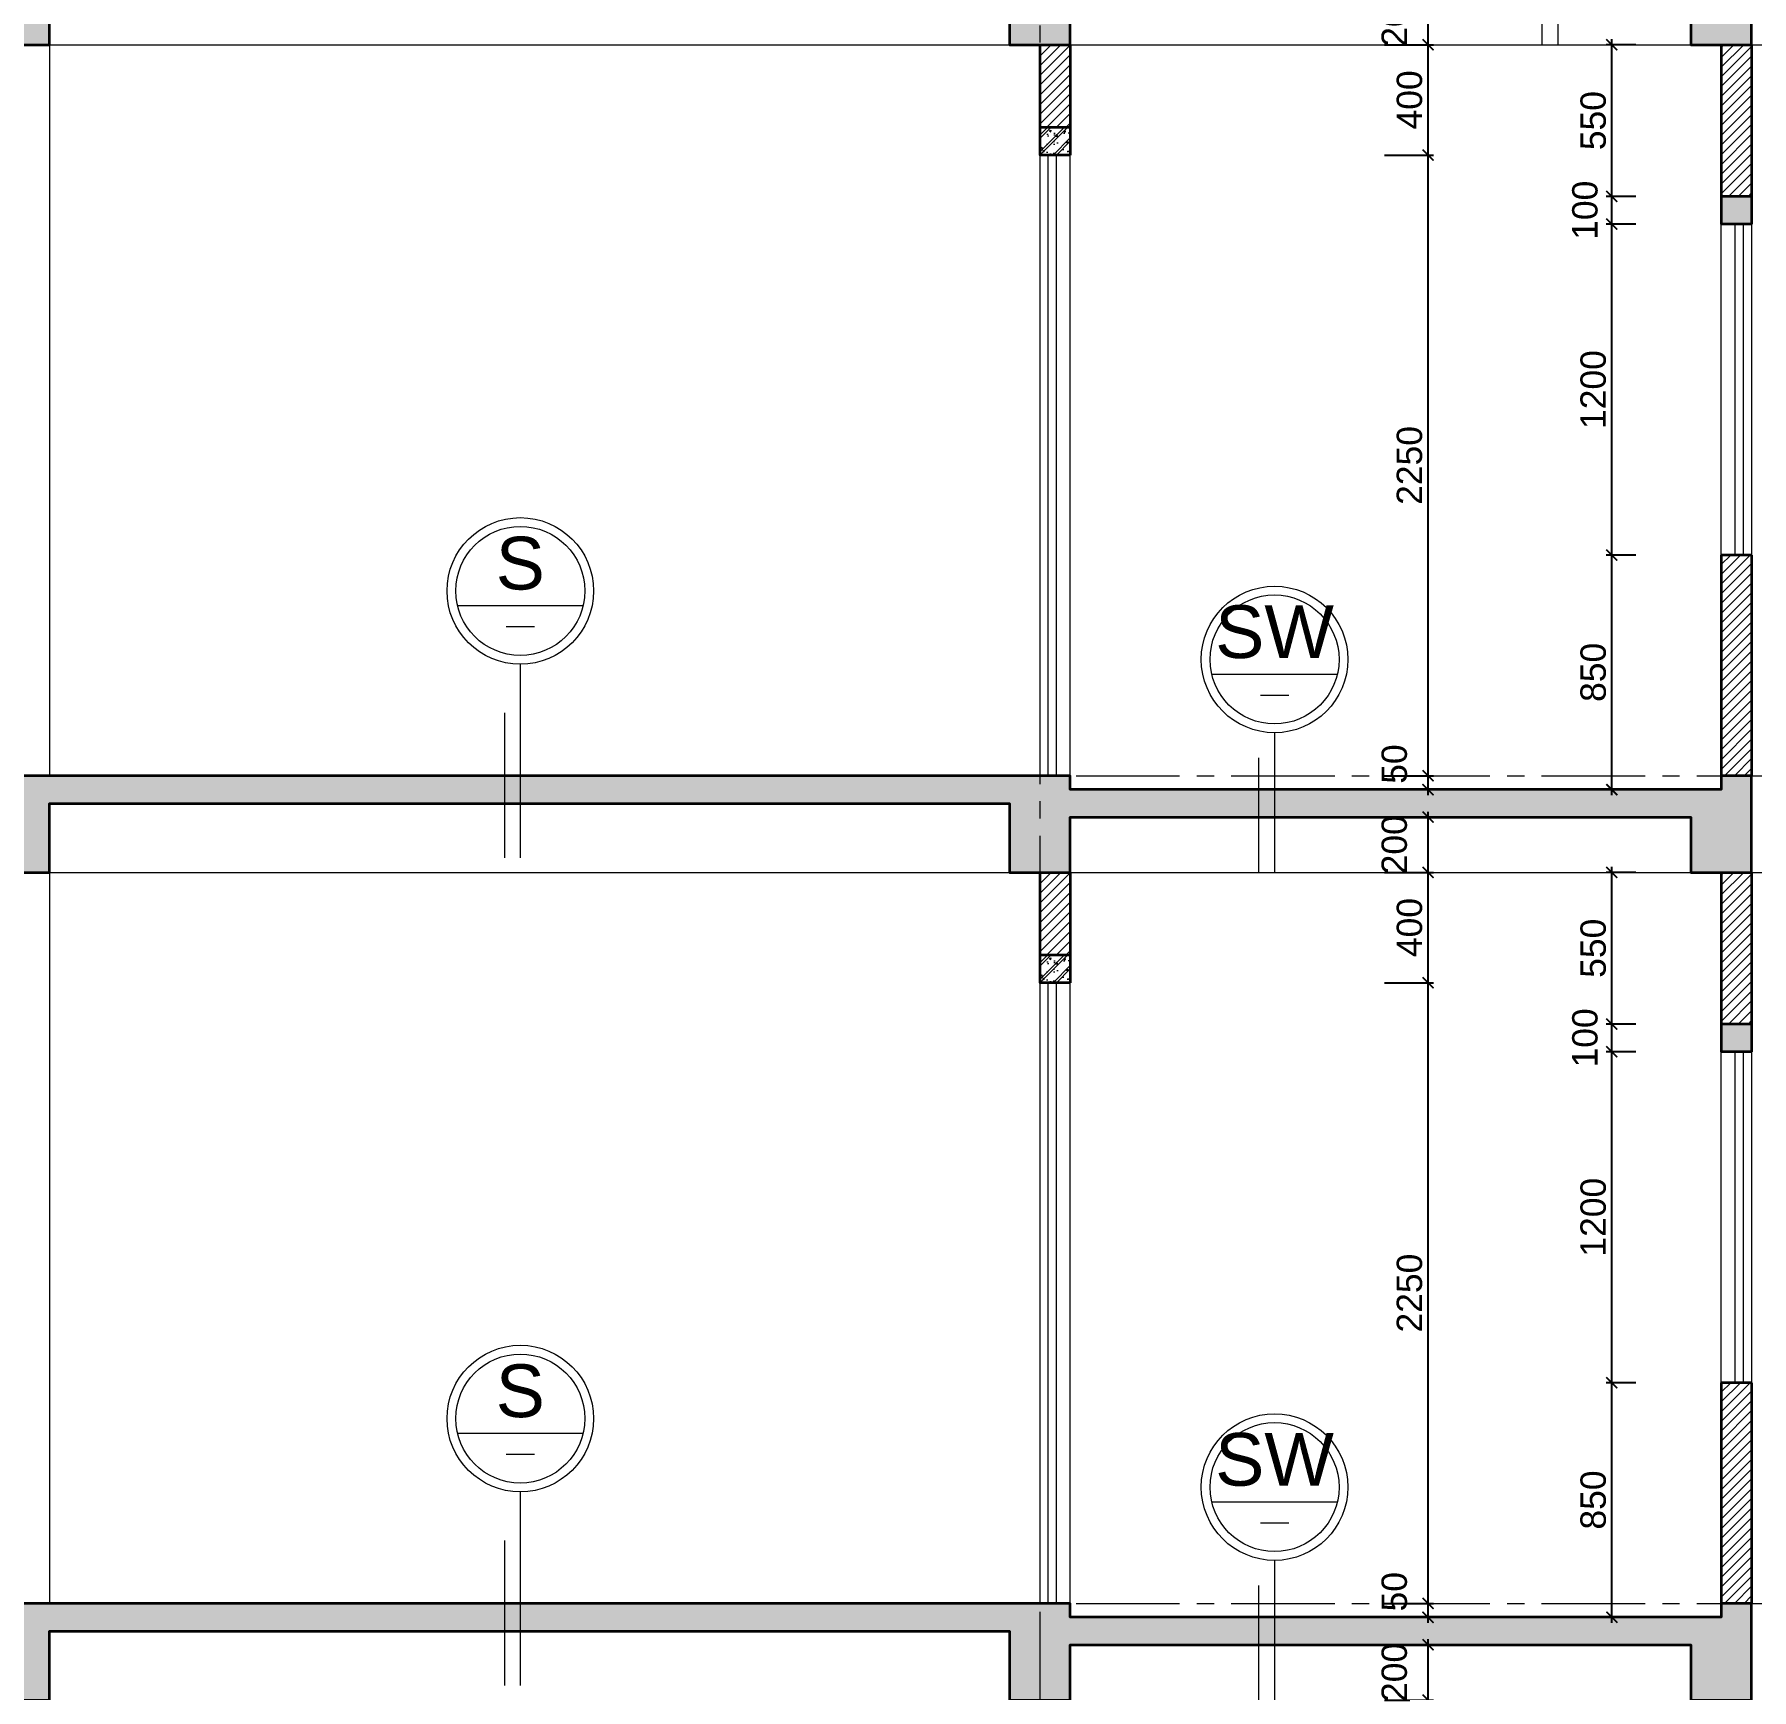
# Model space of a CAD drawing. Header units: millimetres. Extents: x 522695 to 636011, y 461124 to 505319.
# Drawn here: x 623573 to 629798, y 484066 to 490066 of the extents above; entities that cross this region are included whole.
import ezdxf
from ezdxf.enums import TextEntityAlignment as Align

# ---------------------------------------------------------------- set-up
doc = ezdxf.new("R2010")
doc.units = ezdxf.units.MM
doc.header["$LTSCALE"] = 500
doc.header["$MEASUREMENT"] = 0
doc.linetypes.add('CENTER2', pattern=[1.125, 0.75, -0.125, 0.125, -0.125])
doc.layers.get('0').update_dxf_attribs({"linetype": 'CONTINUOUS'})
doc.layers.get('DEFPOINTS').update_dxf_attribs({"color": 250, "linetype": 'CONTINUOUS'})
for name, color, linetype, lineweight in [('DH_CAT', 3, 'CONTINUOUS', 35), ('DH_HATCH', 250, 'CONTINUOUS', 5), ('DH_KTHUOC', 8, 'CONTINUOUS', 5), ('DH_NETMANH', 9, 'CONTINUOUS', 5), ('DH_NOITHAT', 252, 'CONTINUOUS', 9), ('DH_TRUC', 251, 'CENTER2', 5)]:
    doc.layers.add(name, color=color, linetype=linetype, lineweight=lineweight)
doc.styles.add('arial', font='arial.ttf')
doc.styles.add('DH_KITHUOC', font='arial.ttf')
doc.dimstyles.new('DH_100s', dxfattribs={"dimtxt": 230, "dimasz": 100, "dimexe": 50, "dimexo": 0, "dimgap": 50, "dimtad": 1, "dimdec": 0, "dimzin": 0, "dimdsep": 46, "dimtxsty": 'DH_KITHUOC', "dimblk1": 'ARCHTICK', "dimblk2": 'ARCHTICK', "dimsah": 1, "dimcen": 90, "dimdle": 50, "dimclrd": 8, "dimclre": 8, "dimclrt": 4, "dimadec": 0, "dimazin": 0, "dimtfac": 100, "dimtdec": 0, "dimtofl": 0, "dimtmove": 2, "dimatfit": 3, "dimldrblk": 'ARCHTICK', "dimfxl": 1, "dimtolj": 2, "dimtzin": 0, "dimarcsym": 0})

# ---------------------------------------------------------------- blocks, each defined once
blk = doc.blocks.new('_ARCHTICK')
at = {"color": 0, "linetype": 'ByBlock', "const_width": 0.15}
blk.add_lwpolyline([(-0.5, -0.5), (0.5, 0.5)], dxfattribs=at)
blk = doc.blocks.new('*D804')
at = {"layer": 'DEFPOINTS', "color": 0, "transparency": 16777216}
for p in [(628467, 484228.4), (628624.5, 484228.4), (628467, 484028.4)]:
    blk.add_point(p, dxfattribs=at)
at = {"layer": 'DH_KTHUOC', "color": 8, "lineweight": -2, "transparency": 16777216}
for p, q in [((628624.5, 484008.4), (628624.5, 484248.4)), ((628467, 484228.4), (628644.5, 484228.4)), ((628467, 484028.4), (628644.5, 484028.4))]:
    blk.add_line(p, q, dxfattribs=at)
at = {"layer": 'DH_KTHUOC', "color": 8, "lineweight": -2, "transparency": 16777216, "xscale": 40, "yscale": 40, "zscale": 40}
for p, rotation in [((628624.5, 484228.4), 90), ((628624.5, 484028.4), 270)]:
    blk.add_blockref('_ARCHTICK', p, dxfattribs=dict(at, rotation=rotation))
at = {"layer": 'DH_KTHUOC', "color": 4, "transparency": 16777216, "insert": (628502.6, 484128.4), "char_height": 92, "attachment_point": 5, "rotation": 90, "style": 'DH_KITHUOC'}
blk.add_mtext('\\A2;200', dxfattribs=at)
blk = doc.blocks.new('*D809')
at = {"layer": 'DEFPOINTS', "color": 0, "transparency": 16777216}
for p in [(628467, 484378.4), (628624.5, 484378.4), (628467, 484328.4)]:
    blk.add_point(p, dxfattribs=at)
at = {"layer": 'DH_KTHUOC', "color": 8, "lineweight": -2, "transparency": 16777216}
for p, q in [((628467, 484378.4), (628644.5, 484378.4)), ((628624.5, 484308.4), (628624.5, 484398.4)), ((628467, 484328.4), (628644.5, 484328.4))]:
    blk.add_line(p, q, dxfattribs=at)
at = {"layer": 'DH_KTHUOC', "color": 8, "lineweight": -2, "transparency": 16777216, "xscale": 40, "yscale": 40, "zscale": 40}
for p, rotation in [((628624.5, 484378.4), 90), ((628624.5, 484328.4), 270)]:
    blk.add_blockref('_ARCHTICK', p, dxfattribs=dict(at, rotation=rotation))
at = {"layer": 'DH_KTHUOC', "color": 4, "transparency": 16777216, "insert": (628502.6, 484421), "char_height": 92, "attachment_point": 5, "rotation": 90, "style": 'DH_KITHUOC'}
blk.add_mtext('\\A2;50', dxfattribs=at)
blk = doc.blocks.new('*D810')
at = {"layer": 'DEFPOINTS', "color": 0, "transparency": 16777216}
for p in [(628467, 486628.4), (628624.5, 486628.4), (628467, 484378.4)]:
    blk.add_point(p, dxfattribs=at)
at = {"layer": 'DH_KTHUOC', "color": 8, "lineweight": -2, "transparency": 16777216}
for p, q in [((628467, 486628.4), (628644.5, 486628.4)), ((628624.5, 484358.4), (628624.5, 486648.4)), ((628467, 484378.4), (628644.5, 484378.4))]:
    blk.add_line(p, q, dxfattribs=at)
at = {"layer": 'DH_KTHUOC', "color": 8, "lineweight": -2, "transparency": 16777216, "xscale": 40, "yscale": 40, "zscale": 40}
for p, rotation in [((628624.5, 486628.4), 90), ((628624.5, 484378.4), 270)]:
    blk.add_blockref('_ARCHTICK', p, dxfattribs=dict(at, rotation=rotation))
at = {"layer": 'DH_KTHUOC', "color": 4, "transparency": 16777216, "insert": (628557.5, 485503.4), "char_height": 92, "attachment_point": 5, "rotation": 90, "style": 'DH_KITHUOC'}
blk.add_mtext('\\A2;2250', dxfattribs=at)
blk = doc.blocks.new('*D811')
at = {"layer": 'DEFPOINTS', "color": 0, "transparency": 16777216}
for p in [(628467, 487028.4), (628624.5, 487028.4), (628467, 486628.4)]:
    blk.add_point(p, dxfattribs=at)
at = {"layer": 'DH_KTHUOC', "color": 8, "lineweight": -2, "transparency": 16777216}
for p, q in [((628624.5, 486608.4), (628624.5, 487048.4)), ((628467, 487028.4), (628644.5, 487028.4)), ((628467, 486628.4), (628644.5, 486628.4))]:
    blk.add_line(p, q, dxfattribs=at)
at = {"layer": 'DH_KTHUOC', "color": 8, "lineweight": -2, "transparency": 16777216, "xscale": 40, "yscale": 40, "zscale": 40}
for p, rotation in [((628624.5, 487028.4), 90), ((628624.5, 486628.4), 270)]:
    blk.add_blockref('_ARCHTICK', p, dxfattribs=dict(at, rotation=rotation))
at = {"layer": 'DH_KTHUOC', "color": 4, "transparency": 16777216, "insert": (628557.5, 486828.4), "char_height": 92, "attachment_point": 5, "rotation": 90, "style": 'DH_KITHUOC'}
blk.add_mtext('\\A2;400', dxfattribs=at)
blk = doc.blocks.new('*D812')
at = {"layer": 'DEFPOINTS', "color": 0, "transparency": 16777216}
for p in [(628467, 490228.4), (628624.5, 490228.4), (628467, 490028.4)]:
    blk.add_point(p, dxfattribs=at)
at = {"layer": 'DH_KTHUOC', "color": 8, "lineweight": -2, "transparency": 16777216}
for p, q in [((628467, 490228.4), (628644.5, 490228.4)), ((628624.5, 490008.4), (628624.5, 490248.4)), ((628467, 490028.4), (628644.5, 490028.4))]:
    blk.add_line(p, q, dxfattribs=at)
at = {"layer": 'DH_KTHUOC', "color": 8, "lineweight": -2, "transparency": 16777216, "xscale": 40, "yscale": 40, "zscale": 40}
for p, rotation in [((628624.5, 490228.4), 90), ((628624.5, 490028.4), 270)]:
    blk.add_blockref('_ARCHTICK', p, dxfattribs=dict(at, rotation=rotation))
at = {"layer": 'DH_KTHUOC', "color": 4, "transparency": 16777216, "insert": (628502.6, 490128.4), "char_height": 92, "attachment_point": 5, "rotation": 90, "style": 'DH_KITHUOC'}
blk.add_mtext('\\A2;200', dxfattribs=at)
blk = doc.blocks.new('*D813')
at = {"layer": 'DEFPOINTS', "color": 0, "transparency": 16777216}
for p in [(629290.5, 485178.4), (629378, 485178.4), (629378, 484328.4)]:
    blk.add_point(p, dxfattribs=at)
at = {"layer": 'DH_KTHUOC', "color": 8, "lineweight": -2, "transparency": 16777216}
for p, q in [((629378, 485178.4), (629270.5, 485178.4)), ((629290.5, 484308.4), (629290.5, 485198.4)), ((629378, 484328.4), (629270.5, 484328.4))]:
    blk.add_line(p, q, dxfattribs=at)
at = {"layer": 'DH_KTHUOC', "color": 8, "lineweight": -2, "transparency": 16777216, "xscale": 40, "yscale": 40, "zscale": 40}
for p, rotation in [((629290.5, 485178.4), 90), ((629290.5, 484328.4), 270)]:
    blk.add_blockref('_ARCHTICK', p, dxfattribs=dict(at, rotation=rotation))
at = {"layer": 'DH_KTHUOC', "color": 4, "transparency": 16777216, "insert": (629223.5, 484753.4), "char_height": 92, "attachment_point": 5, "rotation": 90, "style": 'DH_KITHUOC'}
blk.add_mtext('\\A2;850', dxfattribs=at)
blk = doc.blocks.new('*D814')
at = {"layer": 'DEFPOINTS', "color": 0, "transparency": 16777216}
for p in [(629290.5, 486378.4), (629378, 486378.4), (629378, 485178.4)]:
    blk.add_point(p, dxfattribs=at)
at = {"layer": 'DH_KTHUOC', "color": 8, "lineweight": -2, "transparency": 16777216}
for p, q in [((629378, 486378.4), (629270.5, 486378.4)), ((629290.5, 485158.4), (629290.5, 486398.4)), ((629378, 485178.4), (629270.5, 485178.4))]:
    blk.add_line(p, q, dxfattribs=at)
at = {"layer": 'DH_KTHUOC', "color": 8, "lineweight": -2, "transparency": 16777216, "xscale": 40, "yscale": 40, "zscale": 40}
for p, rotation in [((629290.5, 486378.4), 90), ((629290.5, 485178.4), 270)]:
    blk.add_blockref('_ARCHTICK', p, dxfattribs=dict(at, rotation=rotation))
at = {"layer": 'DH_KTHUOC', "color": 4, "transparency": 16777216, "insert": (629223.5, 485778.4), "char_height": 92, "attachment_point": 5, "rotation": 90, "style": 'DH_KITHUOC'}
blk.add_mtext('\\A2;1200', dxfattribs=at)
blk = doc.blocks.new('*D815')
at = {"layer": 'DEFPOINTS', "color": 0, "transparency": 16777216}
for p in [(629290.5, 486478.4), (629378, 486478.4), (629378, 486378.4)]:
    blk.add_point(p, dxfattribs=at)
at = {"layer": 'DH_KTHUOC', "color": 8, "lineweight": -2, "transparency": 16777216}
for p, q in [((629290.5, 486358.4), (629290.5, 486498.4)), ((629378, 486478.4), (629270.5, 486478.4)), ((629378, 486378.4), (629270.5, 486378.4))]:
    blk.add_line(p, q, dxfattribs=at)
at = {"layer": 'DH_KTHUOC', "color": 8, "lineweight": -2, "transparency": 16777216, "xscale": 40, "yscale": 40, "zscale": 40}
for p, rotation in [((629290.5, 486478.4), 90), ((629290.5, 486378.4), 270)]:
    blk.add_blockref('_ARCHTICK', p, dxfattribs=dict(at, rotation=rotation))
at = {"layer": 'DH_KTHUOC', "color": 4, "transparency": 16777216, "insert": (629193.5, 486428.4), "char_height": 92, "attachment_point": 5, "rotation": 90, "style": 'DH_KITHUOC'}
blk.add_mtext('\\A2;100', dxfattribs=at)
blk = doc.blocks.new('*D816')
at = {"layer": 'DEFPOINTS', "color": 0, "transparency": 16777216}
for p in [(629290.5, 487028.4), (629378, 487028.4), (629378, 486478.4)]:
    blk.add_point(p, dxfattribs=at)
at = {"layer": 'DH_KTHUOC', "color": 8, "lineweight": -2, "transparency": 16777216}
for p, q in [((629290.5, 486458.4), (629290.5, 487048.4)), ((629378, 487028.4), (629270.5, 487028.4)), ((629378, 486478.4), (629270.5, 486478.4))]:
    blk.add_line(p, q, dxfattribs=at)
at = {"layer": 'DH_KTHUOC', "color": 8, "lineweight": -2, "transparency": 16777216, "xscale": 40, "yscale": 40, "zscale": 40}
for p, rotation in [((629290.5, 487028.4), 90), ((629290.5, 486478.4), 270)]:
    blk.add_blockref('_ARCHTICK', p, dxfattribs=dict(at, rotation=rotation))
at = {"layer": 'DH_KTHUOC', "color": 4, "transparency": 16777216, "insert": (629223.5, 486753.4), "char_height": 92, "attachment_point": 5, "rotation": 90, "style": 'DH_KITHUOC'}
blk.add_mtext('\\A2;550', dxfattribs=at)
blk = doc.blocks.new('*U716')
at = {"color": 3}
blk.add_line((-48.3, 128.3), (48.3, 128.3), dxfattribs=at)
for points in [[(-214.2, 200), (214.2, 200)], [(0, 0), (0, -660.2)]]:
    blk.add_lwpolyline(points)
blk.add_lwpolyline([(-54.3, -166.1), (-54.3, -660.2)], dxfattribs=at)
blk.add_circle((0, 250), 250)
at = {"color": 250}
blk.add_circle((0, 250), 220, dxfattribs=at)
at = {"style": 'arial'}
blk.add_attdef('KH-CAT', text='', height=180, dxfattribs=at).set_placement((0, 200.8), align=Align.BOTTOM_CENTER)
blk = doc.blocks.new('*U718')
at = {"color": 3}
blk.add_line((-48.3, 128.3), (48.3, 128.3), dxfattribs=at)
for points in [[(-214.2, 200), (214.2, 200)], [(0, 0), (0, -477.6)]]:
    blk.add_lwpolyline(points)
blk.add_lwpolyline([(-54.3, -86.1), (-54.3, -477.6)], dxfattribs=at)
blk.add_circle((0, 250), 250)
at = {"color": 250}
blk.add_circle((0, 250), 220, dxfattribs=at)
at = {"style": 'arial'}
blk.add_attdef('KH-CAT', text='', height=180, dxfattribs=at).set_placement((0, 200.8), align=Align.BOTTOM_CENTER)
blk = doc.blocks.new('*D880')
at = {"layer": 'DEFPOINTS', "color": 0, "transparency": 16777216}
for p in [(628467, 487228.4), (628624.5, 487228.4), (628467, 487028.4)]:
    blk.add_point(p, dxfattribs=at)
at = {"layer": 'DH_KTHUOC', "color": 8, "lineweight": -2, "transparency": 16777216}
for p, q in [((628624.5, 487008.4), (628624.5, 487248.4)), ((628467, 487228.4), (628644.5, 487228.4)), ((628467, 487028.4), (628644.5, 487028.4))]:
    blk.add_line(p, q, dxfattribs=at)
at = {"layer": 'DH_KTHUOC', "color": 8, "lineweight": -2, "transparency": 16777216, "xscale": 40, "yscale": 40, "zscale": 40}
for p, rotation in [((628624.5, 487228.4), 90), ((628624.5, 487028.4), 270)]:
    blk.add_blockref('_ARCHTICK', p, dxfattribs=dict(at, rotation=rotation))
at = {"layer": 'DH_KTHUOC', "color": 4, "transparency": 16777216, "insert": (628502.6, 487128.4), "char_height": 92, "attachment_point": 5, "rotation": 90, "style": 'DH_KITHUOC'}
blk.add_mtext('\\A2;200', dxfattribs=at)
blk = doc.blocks.new('*D881')
at = {"layer": 'DEFPOINTS', "color": 0, "transparency": 16777216}
for p in [(628467, 487378.4), (628624.5, 487378.4), (628467, 487328.4)]:
    blk.add_point(p, dxfattribs=at)
at = {"layer": 'DH_KTHUOC', "color": 8, "lineweight": -2, "transparency": 16777216}
for p, q in [((628467, 487378.4), (628644.5, 487378.4)), ((628624.5, 487308.4), (628624.5, 487398.4)), ((628467, 487328.4), (628644.5, 487328.4))]:
    blk.add_line(p, q, dxfattribs=at)
at = {"layer": 'DH_KTHUOC', "color": 8, "lineweight": -2, "transparency": 16777216, "xscale": 40, "yscale": 40, "zscale": 40}
for p, rotation in [((628624.5, 487378.4), 90), ((628624.5, 487328.4), 270)]:
    blk.add_blockref('_ARCHTICK', p, dxfattribs=dict(at, rotation=rotation))
at = {"layer": 'DH_KTHUOC', "color": 4, "transparency": 16777216, "insert": (628502.6, 487421), "char_height": 92, "attachment_point": 5, "rotation": 90, "style": 'DH_KITHUOC'}
blk.add_mtext('\\A2;50', dxfattribs=at)
blk = doc.blocks.new('*D882')
at = {"layer": 'DEFPOINTS', "color": 0, "transparency": 16777216}
for p in [(628467, 489628.4), (628624.5, 489628.4), (628467, 487378.4)]:
    blk.add_point(p, dxfattribs=at)
at = {"layer": 'DH_KTHUOC', "color": 8, "lineweight": -2, "transparency": 16777216}
for p, q in [((628467, 489628.4), (628644.5, 489628.4)), ((628624.5, 487358.4), (628624.5, 489648.4)), ((628467, 487378.4), (628644.5, 487378.4))]:
    blk.add_line(p, q, dxfattribs=at)
at = {"layer": 'DH_KTHUOC', "color": 8, "lineweight": -2, "transparency": 16777216, "xscale": 40, "yscale": 40, "zscale": 40}
for p, rotation in [((628624.5, 489628.4), 90), ((628624.5, 487378.4), 270)]:
    blk.add_blockref('_ARCHTICK', p, dxfattribs=dict(at, rotation=rotation))
at = {"layer": 'DH_KTHUOC', "color": 4, "transparency": 16777216, "insert": (628557.5, 488503.4), "char_height": 92, "attachment_point": 5, "rotation": 90, "style": 'DH_KITHUOC'}
blk.add_mtext('\\A2;2250', dxfattribs=at)
blk = doc.blocks.new('*D883')
at = {"layer": 'DEFPOINTS', "color": 0, "transparency": 16777216}
for p in [(628467, 490028.4), (628624.5, 490028.4), (628467, 489628.4)]:
    blk.add_point(p, dxfattribs=at)
at = {"layer": 'DH_KTHUOC', "color": 8, "lineweight": -2, "transparency": 16777216}
for p, q in [((628624.5, 489608.4), (628624.5, 490048.4)), ((628467, 490028.4), (628644.5, 490028.4)), ((628467, 489628.4), (628644.5, 489628.4))]:
    blk.add_line(p, q, dxfattribs=at)
at = {"layer": 'DH_KTHUOC', "color": 8, "lineweight": -2, "transparency": 16777216, "xscale": 40, "yscale": 40, "zscale": 40}
for p, rotation in [((628624.5, 490028.4), 90), ((628624.5, 489628.4), 270)]:
    blk.add_blockref('_ARCHTICK', p, dxfattribs=dict(at, rotation=rotation))
at = {"layer": 'DH_KTHUOC', "color": 4, "transparency": 16777216, "insert": (628557.5, 489828.4), "char_height": 92, "attachment_point": 5, "rotation": 90, "style": 'DH_KITHUOC'}
blk.add_mtext('\\A2;400', dxfattribs=at)
blk = doc.blocks.new('*D884')
at = {"layer": 'DEFPOINTS', "color": 0, "transparency": 16777216}
for p in [(629290.5, 488178.4), (629378, 488178.4), (629378, 487328.4)]:
    blk.add_point(p, dxfattribs=at)
at = {"layer": 'DH_KTHUOC', "color": 8, "lineweight": -2, "transparency": 16777216}
for p, q in [((629378, 488178.4), (629270.5, 488178.4)), ((629290.5, 487308.4), (629290.5, 488198.4)), ((629378, 487328.4), (629270.5, 487328.4))]:
    blk.add_line(p, q, dxfattribs=at)
at = {"layer": 'DH_KTHUOC', "color": 8, "lineweight": -2, "transparency": 16777216, "xscale": 40, "yscale": 40, "zscale": 40}
for p, rotation in [((629290.5, 488178.4), 90), ((629290.5, 487328.4), 270)]:
    blk.add_blockref('_ARCHTICK', p, dxfattribs=dict(at, rotation=rotation))
at = {"layer": 'DH_KTHUOC', "color": 4, "transparency": 16777216, "insert": (629223.5, 487753.4), "char_height": 92, "attachment_point": 5, "rotation": 90, "style": 'DH_KITHUOC'}
blk.add_mtext('\\A2;850', dxfattribs=at)
blk = doc.blocks.new('*D885')
at = {"layer": 'DEFPOINTS', "color": 0, "transparency": 16777216}
for p in [(629290.5, 489378.4), (629378, 489378.4), (629378, 488178.4)]:
    blk.add_point(p, dxfattribs=at)
at = {"layer": 'DH_KTHUOC', "color": 8, "lineweight": -2, "transparency": 16777216}
for p, q in [((629378, 489378.4), (629270.5, 489378.4)), ((629290.5, 488158.4), (629290.5, 489398.4)), ((629378, 488178.4), (629270.5, 488178.4))]:
    blk.add_line(p, q, dxfattribs=at)
at = {"layer": 'DH_KTHUOC', "color": 8, "lineweight": -2, "transparency": 16777216, "xscale": 40, "yscale": 40, "zscale": 40}
for p, rotation in [((629290.5, 489378.4), 90), ((629290.5, 488178.4), 270)]:
    blk.add_blockref('_ARCHTICK', p, dxfattribs=dict(at, rotation=rotation))
at = {"layer": 'DH_KTHUOC', "color": 4, "transparency": 16777216, "insert": (629223.5, 488778.4), "char_height": 92, "attachment_point": 5, "rotation": 90, "style": 'DH_KITHUOC'}
blk.add_mtext('\\A2;1200', dxfattribs=at)
blk = doc.blocks.new('*D886')
at = {"layer": 'DEFPOINTS', "color": 0, "transparency": 16777216}
for p in [(629290.5, 489478.4), (629378, 489478.4), (629378, 489378.4)]:
    blk.add_point(p, dxfattribs=at)
at = {"layer": 'DH_KTHUOC', "color": 8, "lineweight": -2, "transparency": 16777216}
for p, q in [((629378, 489478.4), (629270.5, 489478.4)), ((629290.5, 489358.4), (629290.5, 489498.4)), ((629378, 489378.4), (629270.5, 489378.4))]:
    blk.add_line(p, q, dxfattribs=at)
at = {"layer": 'DH_KTHUOC', "color": 8, "lineweight": -2, "transparency": 16777216, "xscale": 40, "yscale": 40, "zscale": 40}
for p, rotation in [((629290.5, 489478.4), 90), ((629290.5, 489378.4), 270)]:
    blk.add_blockref('_ARCHTICK', p, dxfattribs=dict(at, rotation=rotation))
at = {"layer": 'DH_KTHUOC', "color": 4, "transparency": 16777216, "insert": (629193.5, 489428.4), "char_height": 92, "attachment_point": 5, "rotation": 90, "style": 'DH_KITHUOC'}
blk.add_mtext('\\A2;100', dxfattribs=at)
blk = doc.blocks.new('*D887')
at = {"layer": 'DEFPOINTS', "color": 0, "transparency": 16777216}
for p in [(629290.5, 490028.4), (629378, 490028.4), (629378, 489478.4)]:
    blk.add_point(p, dxfattribs=at)
at = {"layer": 'DH_KTHUOC', "color": 8, "lineweight": -2, "transparency": 16777216}
for p, q in [((629290.5, 489458.4), (629290.5, 490048.4)), ((629378, 490028.4), (629270.5, 490028.4)), ((629378, 489478.4), (629270.5, 489478.4))]:
    blk.add_line(p, q, dxfattribs=at)
at = {"layer": 'DH_KTHUOC', "color": 8, "lineweight": -2, "transparency": 16777216, "xscale": 40, "yscale": 40, "zscale": 40}
for p, rotation in [((629290.5, 490028.4), 90), ((629290.5, 489478.4), 270)]:
    blk.add_blockref('_ARCHTICK', p, dxfattribs=dict(at, rotation=rotation))
at = {"layer": 'DH_KTHUOC', "color": 4, "transparency": 16777216, "insert": (629223.5, 489753.4), "char_height": 92, "attachment_point": 5, "rotation": 90, "style": 'DH_KITHUOC'}
blk.add_mtext('\\A2;550', dxfattribs=at)

msp = doc.modelspace()

# ---------------------------------------------------------------- hatches: boundary and pattern name
at = {"layer": 'DH_HATCH'}
h = msp.add_hatch(dxfattribs=at)
h.set_pattern_fill('CHAU-01', color=256, scale=10, style=0, pattern_type=2)
h.set_pattern_definition([(50, (622557.9, 490028.39), (71.726, -6.2752), [7.5, -82.5]), (355, (622557.9, 490028.39), (-13.8751, 75.2192), [6, -66]), (100.4514, (622563.88, 490027.866), (57.85094, 68.94395), [6.374, -70.1142]), (46.1842, (622557.9, 490048.39), (106.7241, -16.5519), [11.25, -123.75]), (96.6356, (622566.8, 490047.01), (93.4663, 97.4118), [9.561, -105.1713]), (351.1842, (622557.9, 490048.39), (93.4662, 97.4119), [9, -99]), (21, (622567.9, 490043.39), (59.6907, -40.2619), [7.5, -82.5]), (326, (622567.9, 490043.39), (24.3315, 72.515), [6, -66]), (71.4514, (622572.876, 490040.034), (84.02226, 32.25305), [6.374, -70.1142]), (37.5, (622557.902, 490028.389), (1.215986, 33.289385), [0, -65.2, 0, -67, 0, -66.25]), (7.5, (622557.902, 490028.39), (26.30695, 39.44117), [0, -38.2, 0, -63.7, 0, -25.25]), (327.5, (622535.602, 490028.39), (53.38224, -2.25549), [0, -25, 0, -78, 0, -103.5]), (317.5, (622525.6, 490028.39), (58.31862, 10.0105), [0, -32.5, 0, -51.8, 0, -73.5]), (45, (622557.9, 490028.39), (-30.05204, 30.05204), []), (45, (622557.9, 490040.64), (-30.05204, 30.05204), [])])
h.paths.add_polyline_path([(622557.9, 490378.4), (622557.9, 490028.4), (622777.9, 490028.4), (622777.9, 490278.4), (623407.5, 490278.4), (623407.5, 490028.4), (623627.5, 490028.4), (623627.5, 490278.4), (627107.5, 490278.4), (627107.5, 490028.4), (627327.5, 490028.4), (627327.5, 490228.4), (629577.5, 490228.4), (629577.5, 490028.4), (629797.5, 490028.4), (629797.5, 490378.4), (629687.5, 490378.4), (629687.5, 490328.4), (627327.5, 490328.4), (627327.5, 490378.4)])
h.paths.add_polyline_path([(630387.5, 490378.4), (630607.5, 490378.4), (630607.5, 490028.4), (630387.5, 490028.4)])
h = msp.add_hatch(dxfattribs=at)
h.set_pattern_fill('ANSI31', color=256, scale=200, style=0)
h.set_pattern_definition([(45, (622557.902, 487378.388), (-17.67767, 17.67767), [])])
h.paths.add_polyline_path([(622777.9, 490028.4), (622777.9, 490028.4), (622557.9, 490028.4), (622557.9, 489928.4), (622777.9, 489928.4)])
h.paths.add_polyline_path([(622777.9, 488228.4), (622557.9, 488228.4), (622557.9, 487378.4), (622777.9, 487378.4)])
h.paths.add_polyline_path([(629797.5, 488178.4), (629687.5, 488178.4), (629687.5, 487378.4), (629797.5, 487378.4)])
h.paths.add_polyline_path([(629797.5, 490028.4), (629687.5, 490028.4), (629687.5, 489478.4), (629797.5, 489478.4)])
h.paths.add_polyline_path([(630607.5, 490028.4), (630497.5, 490028.4), (630497.5, 487378.4), (630607.5, 487378.4)])
h.paths.add_polyline_path([(627217.5, 489728.4), (627327.5, 489728.4), (627327.5, 490028.4), (627217.5, 490028.4)])
h = msp.add_hatch(dxfattribs=at)
h.set_pattern_fill('CHAU-01', color=256, scale=10, style=0, pattern_type=2)
h.set_pattern_definition([(50, (622457.9, 489378.39), (71.726, -6.2752), [7.5, -82.5]), (355, (622457.9, 489378.39), (-13.8751, 75.2192), [6, -66]), (100.4514, (622463.88, 489377.866), (57.85094, 68.94395), [6.374, -70.1142]), (46.1842, (622457.9, 489398.39), (106.7241, -16.5519), [11.25, -123.75]), (96.6356, (622466.8, 489397.01), (93.4663, 97.4118), [9.561, -105.1713]), (351.1842, (622457.9, 489398.39), (93.4662, 97.4119), [9, -99]), (21, (622467.9, 489393.39), (59.6907, -40.2619), [7.5, -82.5]), (326, (622467.9, 489393.39), (24.3315, 72.515), [6, -66]), (71.4514, (622472.876, 489390.034), (84.02226, 32.25305), [6.374, -70.1142]), (37.5, (622457.902, 489378.389), (1.21599, 33.289385), [0, -65.2, 0, -67, 0, -66.25]), (7.5, (622457.902, 489378.39), (26.30695, 39.44117), [0, -38.2, 0, -63.7, 0, -25.25]), (327.5, (622435.602, 489378.39), (53.38224, -2.25549), [0, -25, 0, -78, 0, -103.5]), (317.5, (622425.6, 489378.39), (58.31862, 10.0105), [0, -32.5, 0, -51.8, 0, -73.5]), (45, (622457.9, 489378.39), (-30.05204, 30.05204), []), (45, (622457.9, 489390.64), (-30.05204, 30.05204), [])])
h.paths.add_polyline_path([(622777.9, 489928.4), (622457.9, 489928.4), (622457.9, 489828.4), (622777.9, 489828.4)])
h.paths.add_polyline_path([(629797.5, 489478.4), (629687.5, 489478.4), (629687.5, 489378.4), (629797.5, 489378.4)])
h = msp.add_hatch(dxfattribs=at)
h.set_pattern_fill('CHAU-01', color=256, scale=10, style=0, pattern_type=2)
h.set_pattern_definition([(50, (627217.54, 489628.39), (71.726, -6.275), [7.5, -82.5]), (355, (627217.54, 489628.39), (-13.875, 75.22), [6, -66]), (100.45, (627223.52, 489627.866), (57.85, 68.944), [6.374, -70.114]), (46.184, (627217.54, 489648.39), (106.724, -16.55), [11.25, -123.75]), (96.64, (627226.44, 489647.01), (93.47, 97.41), [9.56, -105.17]), (351.18, (627217.54, 489648.39), (93.47, 97.41), [9, -99]), (21, (627227.54, 489643.39), (59.69, -40.262), [7.5, -82.5]), (326, (627227.54, 489643.39), (24.33, 72.515), [6, -66]), (71.45, (627232.52, 489640.034), (84.022, 32.253), [6.374, -70.114]), (37.5, (627217.542, 489628.389), (1.216, 33.2894), [0, -65.2, 0, -67, 0, -66.25]), (7.5, (627217.542, 489628.39), (26.307, 39.441), [0, -38.2, 0, -63.7, 0, -25.25]), (327.5, (627195.242, 489628.39), (53.3822, -2.2555), [0, -25, 0, -78, 0, -103.5]), (317.5, (627185.242, 489628.39), (58.319, 10.01), [0, -32.5, 0, -51.8, 0, -73.5]), (45, (627217.542, 489628.39), (-30.052, 30.052), []), (45, (627217.542, 489640.64), (-30.052, 30.052), [])])
h.paths.add_polyline_path([(627327.5, 489728.4), (627217.5, 489728.4), (627217.5, 489628.4), (627327.5, 489628.4)])
h = msp.add_hatch(dxfattribs=at)
h.set_pattern_fill('CHAU-01', color=256, scale=10, style=0, pattern_type=2)
h.set_pattern_definition([(50, (622557.9, 487028.39), (71.726, -6.2752), [7.5, -82.5]), (355, (622557.9, 487028.39), (-13.8751, 75.2192), [6, -66]), (100.4514, (622563.88, 487027.866), (57.85094, 68.94395), [6.374, -70.1142]), (46.1842, (622557.9, 487048.39), (106.7241, -16.5519), [11.25, -123.75]), (96.6356, (622566.8, 487047.01), (93.4663, 97.4118), [9.561, -105.1713]), (351.1842, (622557.9, 487048.39), (93.4662, 97.4119), [9, -99]), (21, (622567.9, 487043.39), (59.6907, -40.2619), [7.5, -82.5]), (326, (622567.9, 487043.39), (24.3315, 72.515), [6, -66]), (71.4514, (622572.876, 487040.034), (84.02226, 32.25305), [6.374, -70.1142]), (37.5, (622557.902, 487028.389), (1.215986, 33.289385), [0, -65.2, 0, -67, 0, -66.25]), (7.5, (622557.902, 487028.39), (26.30695, 39.44117), [0, -38.2, 0, -63.7, 0, -25.25]), (327.5, (622535.602, 487028.39), (53.38224, -2.25549), [0, -25, 0, -78, 0, -103.5]), (317.5, (622525.6, 487028.39), (58.31862, 10.0105), [0, -32.5, 0, -51.8, 0, -73.5]), (45, (622557.9, 487028.39), (-30.05204, 30.05204), []), (45, (622557.9, 487040.64), (-30.05204, 30.05204), [])])
h.paths.add_polyline_path([(622557.9, 487378.4), (622557.9, 487028.4), (622777.9, 487028.4), (622777.9, 487278.4), (623407.5, 487278.4), (623407.5, 487028.4), (623627.5, 487028.4), (623627.5, 487278.4), (627107.5, 487278.4), (627107.5, 487028.4), (627327.5, 487028.4), (627327.5, 487228.4), (629577.5, 487228.4), (629577.5, 487028.4), (629797.5, 487028.4), (629797.5, 487378.4), (629687.5, 487378.4), (629687.5, 487328.4), (627327.5, 487328.4), (627327.5, 487378.4)])
h.paths.add_polyline_path([(630387.5, 487378.4), (630607.5, 487378.4), (630607.5, 487028.4), (630387.5, 487028.4)])
h = msp.add_hatch(dxfattribs=at)
h.set_pattern_fill('ANSI31', color=256, scale=200, style=0)
h.set_pattern_definition([(45, (622557.902, 484378.388), (-17.67767, 17.67767), [])])
h.paths.add_polyline_path([(622777.9, 487028.4), (622777.9, 487028.4), (622557.9, 487028.4), (622557.9, 486928.4), (622777.9, 486928.4)])
h.paths.add_polyline_path([(622777.9, 485228.4), (622557.9, 485228.4), (622557.9, 484378.4), (622777.9, 484378.4)])
h.paths.add_polyline_path([(629797.5, 485178.4), (629687.5, 485178.4), (629687.5, 484378.4), (629797.5, 484378.4)])
h.paths.add_polyline_path([(629797.5, 487028.4), (629687.5, 487028.4), (629687.5, 486478.4), (629797.5, 486478.4)])
h.paths.add_polyline_path([(630607.5, 487028.4), (630497.5, 487028.4), (630497.5, 484378.4), (630607.5, 484378.4)])
h.paths.add_polyline_path([(627217.5, 486728.4), (627327.5, 486728.4), (627327.5, 487028.4), (627217.5, 487028.4)])
h = msp.add_hatch(dxfattribs=at)
h.set_pattern_fill('CHAU-01', color=256, scale=10, style=0, pattern_type=2)
h.set_pattern_definition([(50, (622457.9, 486378.39), (71.726, -6.2752), [7.5, -82.5]), (355, (622457.9, 486378.39), (-13.8751, 75.2192), [6, -66]), (100.4514, (622463.88, 486377.866), (57.85094, 68.94395), [6.374, -70.1142]), (46.1842, (622457.9, 486398.39), (106.7241, -16.5519), [11.25, -123.75]), (96.6356, (622466.8, 486397.01), (93.4663, 97.4118), [9.561, -105.1713]), (351.1842, (622457.9, 486398.39), (93.4662, 97.4119), [9, -99]), (21, (622467.9, 486393.39), (59.6907, -40.2619), [7.5, -82.5]), (326, (622467.9, 486393.39), (24.3315, 72.515), [6, -66]), (71.4514, (622472.876, 486390.034), (84.02226, 32.25305), [6.374, -70.1142]), (37.5, (622457.902, 486378.389), (1.21599, 33.289385), [0, -65.2, 0, -67, 0, -66.25]), (7.5, (622457.902, 486378.39), (26.30695, 39.44117), [0, -38.2, 0, -63.7, 0, -25.25]), (327.5, (622435.602, 486378.39), (53.38224, -2.25549), [0, -25, 0, -78, 0, -103.5]), (317.5, (622425.6, 486378.39), (58.31862, 10.0105), [0, -32.5, 0, -51.8, 0, -73.5]), (45, (622457.9, 486378.39), (-30.05204, 30.05204), []), (45, (622457.9, 486390.64), (-30.05204, 30.05204), [])])
h.paths.add_polyline_path([(622777.9, 486928.4), (622457.9, 486928.4), (622457.9, 486828.4), (622777.9, 486828.4)])
h.paths.add_polyline_path([(629797.5, 486478.4), (629687.5, 486478.4), (629687.5, 486378.4), (629797.5, 486378.4)])
h = msp.add_hatch(dxfattribs=at)
h.set_pattern_fill('CHAU-01', color=256, scale=10, style=0, pattern_type=2)
h.set_pattern_definition([(50, (627217.54, 486628.39), (71.726, -6.275), [7.5, -82.5]), (355, (627217.54, 486628.39), (-13.875, 75.22), [6, -66]), (100.45, (627223.52, 486627.866), (57.85, 68.944), [6.374, -70.114]), (46.184, (627217.54, 486648.39), (106.724, -16.55), [11.25, -123.75]), (96.64, (627226.44, 486647.01), (93.47, 97.41), [9.56, -105.17]), (351.18, (627217.54, 486648.39), (93.47, 97.41), [9, -99]), (21, (627227.54, 486643.39), (59.69, -40.262), [7.5, -82.5]), (326, (627227.54, 486643.39), (24.33, 72.515), [6, -66]), (71.45, (627232.517, 486640.034), (84.022, 32.253), [6.374, -70.114]), (37.5, (627217.542, 486628.389), (1.216, 33.2894), [0, -65.2, 0, -67, 0, -66.25]), (7.5, (627217.542, 486628.39), (26.307, 39.441), [0, -38.2, 0, -63.7, 0, -25.25]), (327.5, (627195.242, 486628.39), (53.3822, -2.2555), [0, -25, 0, -78, 0, -103.5]), (317.5, (627185.24, 486628.39), (58.319, 10.01), [0, -32.5, 0, -51.8, 0, -73.5]), (45, (627217.542, 486628.39), (-30.052, 30.052), []), (45, (627217.542, 486640.64), (-30.052, 30.052), [])])
h.paths.add_polyline_path([(627327.5, 486728.4), (627217.5, 486728.4), (627217.5, 486628.4), (627327.5, 486628.4)])
h = msp.add_hatch(dxfattribs=at)
h.set_pattern_fill('CHAU-01', color=256, scale=10, style=0, pattern_type=2)
h.set_pattern_definition([(50, (622557.9, 484028.39), (71.726, -6.2752), [7.5, -82.5]), (355, (622557.9, 484028.39), (-13.8751, 75.2192), [6, -66]), (100.4514, (622563.88, 484027.866), (57.85094, 68.94395), [6.374, -70.1142]), (46.1842, (622557.9, 484048.39), (106.7241, -16.5519), [11.25, -123.75]), (96.6356, (622566.8, 484047.01), (93.4663, 97.4118), [9.561, -105.1713]), (351.1842, (622557.9, 484048.39), (93.4662, 97.4119), [9, -99]), (21, (622567.9, 484043.39), (59.6907, -40.2619), [7.5, -82.5]), (326, (622567.9, 484043.39), (24.3315, 72.515), [6, -66]), (71.4514, (622572.876, 484040.034), (84.02226, 32.25305), [6.374, -70.1142]), (37.5, (622557.902, 484028.389), (1.215986, 33.289385), [0, -65.2, 0, -67, 0, -66.25]), (7.5, (622557.902, 484028.39), (26.30695, 39.44117), [0, -38.2, 0, -63.7, 0, -25.25]), (327.5, (622535.602, 484028.39), (53.38224, -2.25549), [0, -25, 0, -78, 0, -103.5]), (317.5, (622525.6, 484028.39), (58.31862, 10.0105), [0, -32.5, 0, -51.8, 0, -73.5]), (45, (622557.9, 484028.39), (-30.05204, 30.05204), []), (45, (622557.9, 484040.64), (-30.05204, 30.05204), [])])
h.paths.add_polyline_path([(622557.9, 484378.4), (622557.9, 484028.4), (622777.9, 484028.4), (622777.9, 484278.4), (623407.5, 484278.4), (623407.5, 484028.4), (623627.5, 484028.4), (623627.5, 484278.4), (627107.5, 484278.4), (627107.5, 484028.4), (627327.5, 484028.4), (627327.5, 484228.4), (629577.5, 484228.4), (629577.5, 484028.4), (629797.5, 484028.4), (629797.5, 484378.4), (629687.5, 484378.4), (629687.5, 484328.4), (627327.5, 484328.4), (627327.5, 484378.4)])
h.paths.add_polyline_path([(630387.5, 484378.4), (630607.5, 484378.4), (630607.5, 484028.4), (630387.5, 484028.4)])

# ---------------------------------------------------------------- linework, layer by layer
at = {"layer": 'DH_CAT'}
for p, q in [((629797.5, 489478.4), (629687.5, 489478.4)), ((629797.5, 489378.4), (629687.5, 489378.4)), ((629797.5, 488178.4), (629687.5, 488178.4)), ((629797.5, 486478.4), (629687.5, 486478.4)), ((629797.5, 486378.4), (629687.5, 486378.4)), ((629797.5, 485178.4), (629687.5, 485178.4))]:
    msp.add_line(p, q, dxfattribs=at)
for points in [[(622557.9, 490378.4), (622557.9, 490028.4), (622777.9, 490028.4), (622777.9, 490278.4), (623407.5, 490278.4), (623407.5, 490028.4), (623627.5, 490028.4), (623627.5, 490278.4), (627107.5, 490278.4), (627107.5, 490028.4), (627327.5, 490028.4), (627327.5, 490228.4), (629577.5, 490228.4), (629577.5, 490028.4), (629797.5, 490028.4), (629797.5, 490378.4), (629687.5, 490378.4), (629687.5, 490328.4), (627327.5, 490328.4), (627327.5, 490378.4)], [(622557.9, 490378.4), (622557.9, 490028.4), (622777.9, 490028.4), (622777.9, 490278.4), (623407.5, 490278.4), (623407.5, 490028.4), (623627.5, 490028.4), (623627.5, 490278.4), (627107.5, 490278.4), (627107.5, 490028.4), (627327.5, 490028.4), (627327.5, 490228.4), (629577.5, 490228.4), (629577.5, 490028.4), (629797.5, 490028.4), (629797.5, 490378.4), (629687.5, 490378.4), (629687.5, 490328.4), (627327.5, 490328.4), (627327.5, 490378.4)], [(622557.9, 487378.4), (622557.9, 487028.4), (622777.9, 487028.4), (622777.9, 487278.4), (623407.5, 487278.4), (623407.5, 487028.4), (623627.5, 487028.4), (623627.5, 487278.4), (627107.5, 487278.4), (627107.5, 487028.4), (627327.5, 487028.4), (627327.5, 487228.4), (629577.5, 487228.4), (629577.5, 487028.4), (629797.5, 487028.4), (629797.5, 487378.4), (629687.5, 487378.4), (629687.5, 487328.4), (627327.5, 487328.4), (627327.5, 487378.4)], [(622557.9, 487378.4), (622557.9, 487028.4), (622777.9, 487028.4), (622777.9, 487278.4), (623407.5, 487278.4), (623407.5, 487028.4), (623627.5, 487028.4), (623627.5, 487278.4), (627107.5, 487278.4), (627107.5, 487028.4), (627327.5, 487028.4), (627327.5, 487228.4), (629577.5, 487228.4), (629577.5, 487028.4), (629797.5, 487028.4), (629797.5, 487378.4), (629687.5, 487378.4), (629687.5, 487328.4), (627327.5, 487328.4), (627327.5, 487378.4)], [(622557.9, 484378.4), (622557.9, 484028.4), (622777.9, 484028.4), (622777.9, 484278.4), (623407.5, 484278.4), (623407.5, 484028.4), (623627.5, 484028.4), (623627.5, 484278.4), (627107.5, 484278.4), (627107.5, 484028.4), (627327.5, 484028.4), (627327.5, 484228.4), (629577.5, 484228.4), (629577.5, 484028.4), (629797.5, 484028.4), (629797.5, 484378.4), (629687.5, 484378.4), (629687.5, 484328.4), (627327.5, 484328.4), (627327.5, 484378.4)], [(622557.9, 484378.4), (622557.9, 484028.4), (622777.9, 484028.4), (622777.9, 484278.4), (623407.5, 484278.4), (623407.5, 484028.4), (623627.5, 484028.4), (623627.5, 484278.4), (627107.5, 484278.4), (627107.5, 484028.4), (627327.5, 484028.4), (627327.5, 484228.4), (629577.5, 484228.4), (629577.5, 484028.4), (629797.5, 484028.4), (629797.5, 484378.4), (629687.5, 484378.4), (629687.5, 484328.4), (627327.5, 484328.4), (627327.5, 484378.4)]]:
    msp.add_lwpolyline(points, close=True, dxfattribs=at)
for points in [[(627217.5, 490028.4), (627217.5, 489628.4)], [(627327.5, 490028.4), (627327.5, 489628.4)], [(629687.5, 490028.4), (629687.5, 489378.4)], [(629797.5, 490028.4), (629797.5, 489378.4)], [(627327.5, 489728.4), (627217.5, 489728.4)], [(627327.5, 489628.4), (627217.5, 489628.4)], [(629687.5, 488178.4), (629687.5, 487378.4)], [(629797.5, 488178.4), (629797.5, 487378.4)], [(627217.5, 487028.4), (627217.5, 486628.4)], [(627327.5, 487028.4), (627327.5, 486628.4)], [(629687.5, 487028.4), (629687.5, 486378.4)], [(629797.5, 487028.4), (629797.5, 486378.4)], [(627327.5, 486728.4), (627217.5, 486728.4)], [(627327.5, 486628.4), (627217.5, 486628.4)], [(629687.5, 485178.4), (629687.5, 484378.4)], [(629797.5, 485178.4), (629797.5, 484378.4)]]:
    msp.add_lwpolyline(points, dxfattribs=at)
at = {"layer": 'DH_NETMANH'}
for points in [[(623627.5, 490028.4), (627107.5, 490028.4)], [(627327.5, 490028.4), (629577.5, 490028.4)], [(629797.5, 490028.4), (630387.5, 490028.4)], [(627217.5, 489628.4), (627217.5, 487378.4)], [(627247.5, 487378.4), (627247.5, 489628.4)], [(627277.5, 487378.4), (627277.5, 489628.4)], [(627327.5, 487378.4), (627327.5, 489628.4)], [(629687.5, 488178.4), (629687.5, 489378.4)], [(629797.5, 489378.4), (629797.5, 488178.4)], [(629797.5, 487378.4), (630387.5, 487378.4)], [(623627.5, 487028.4), (627107.5, 487028.4)], [(627327.5, 487028.4), (629577.5, 487028.4)], [(629797.5, 487028.4), (630387.5, 487028.4)], [(627217.5, 486628.4), (627217.5, 484378.4)], [(627247.5, 484378.4), (627247.5, 486628.4)], [(627277.5, 484378.4), (627277.5, 486628.4)], [(627327.5, 484378.4), (627327.5, 486628.4)], [(629687.5, 485178.4), (629687.5, 486378.4)], [(629797.5, 486378.4), (629797.5, 485178.4)], [(629797.5, 484378.4), (630387.5, 484378.4)]]:
    msp.add_lwpolyline(points, dxfattribs=at)
at = {"layer": 'DH_NOITHAT'}
for points in [[(623627.5, 490028.4), (623627.5, 487378.4)], [(629737.5, 488178.4), (629737.5, 489378.4)], [(629767.5, 488178.4), (629767.5, 489378.4)], [(623627.5, 487028.4), (623627.5, 484378.4)], [(629737.5, 485178.4), (629737.5, 486378.4)], [(629767.5, 485178.4), (629767.5, 486378.4)]]:
    msp.add_lwpolyline(points, dxfattribs=at)
at = {"layer": 'DH_TRUC'}
msp.add_line((627217.5, 494473.6), (627217.5, 474082.1), dxfattribs=at)
for points in [[(619473.8, 487378.4), (634322.9, 487378.4)], [(619473.8, 484378.4), (634322.9, 484378.4)]]:
    msp.add_lwpolyline(points, dxfattribs=at)

# ---------------------------------------------------------------- block references
at = {"layer": 'DH_KTHUOC', "xscale": 1.0625, "yscale": 1.0625, "zscale": 1.0625}
for name, p, values in [('*U718', (629095.1, 490534.5), {'KH-CAT': 'SW'}), ('*U716', (625334.1, 487783), {'KH-CAT': 'S'}), ('*U718', (628068.1, 487534.5), {'KH-CAT': 'SW'}), ('*U716', (625334.1, 484783), {'KH-CAT': 'S'}), ('*U718', (628068.1, 484534.5), {'KH-CAT': 'SW'})]:
    msp.add_blockref(name, p, dxfattribs=at).add_auto_attribs(values)

# ---------------------------------------------------------------- dimensions: what is measured, and where the dimension line sits
at = {"layer": 'DH_KTHUOC'}
for base, p1, p2, picture, middle in [((628624.5, 490228.4), (628467, 490028.4), (628467, 490228.4), '*D812', (628502.6, 490128.4)), ((628624.5, 487378.4), (628467, 487328.4), (628467, 487378.4), '*D881', (628502.6, 487421)), ((628624.5, 487228.4), (628467, 487028.4), (628467, 487228.4), '*D880', (628502.6, 487128.4)), ((628624.5, 484378.4), (628467, 484328.4), (628467, 484378.4), '*D809', (628502.6, 484421)), ((628624.5, 484228.4), (628467, 484028.4), (628467, 484228.4), '*D804', (628502.6, 484128.4))]:
    dim = msp.add_linear_dim(base=base, p1=p1, p2=p2, angle=90, dimstyle='DH_100s', override={"dimscale": 0.4, "dimarcsym": 2}, dxfattribs=at)
    dim.commit()
    dim.dimension.update_dxf_attribs({"geometry": picture, "text_midpoint": middle, "dimtype": 128})
for base, p1, p2, picture, middle in [((628624.5, 490028.4), (628467, 489628.4), (628467, 490028.4), '*D883', (628557.5, 489828.4)), ((629290.5, 490028.4), (629378, 489478.4), (629378, 490028.4), '*D887', (629223.5, 489753.4)), ((628624.5, 489628.4), (628467, 487378.4), (628467, 489628.4), '*D882', (628557.5, 488503.4)), ((629290.5, 489478.4), (629378, 489378.4), (629378, 489478.4), '*D886', (629193.5, 489428.4)), ((629290.5, 489378.4), (629378, 488178.4), (629378, 489378.4), '*D885', (629223.5, 488778.4)), ((629290.5, 488178.4), (629378, 487328.4), (629378, 488178.4), '*D884', (629223.5, 487753.4)), ((628624.5, 487028.4), (628467, 486628.4), (628467, 487028.4), '*D811', (628557.5, 486828.4)), ((629290.5, 487028.4), (629378, 486478.4), (629378, 487028.4), '*D816', (629223.5, 486753.4)), ((628624.5, 486628.4), (628467, 484378.4), (628467, 486628.4), '*D810', (628557.5, 485503.4)), ((629290.5, 486478.4), (629378, 486378.4), (629378, 486478.4), '*D815', (629193.5, 486428.4)), ((629290.5, 486378.4), (629378, 485178.4), (629378, 486378.4), '*D814', (629223.5, 485778.4)), ((629290.5, 485178.4), (629378, 484328.4), (629378, 485178.4), '*D813', (629223.5, 484753.4))]:
    dim = msp.add_linear_dim(base=base, p1=p1, p2=p2, angle=90, dimstyle='DH_100s', override={"dimscale": 0.4, "dimarcsym": 2}, dxfattribs=at)
    dim.commit()
    dim.dimension.update_dxf_attribs({"geometry": picture, "text_midpoint": middle})

doc.saveas('drawing.dxf')
